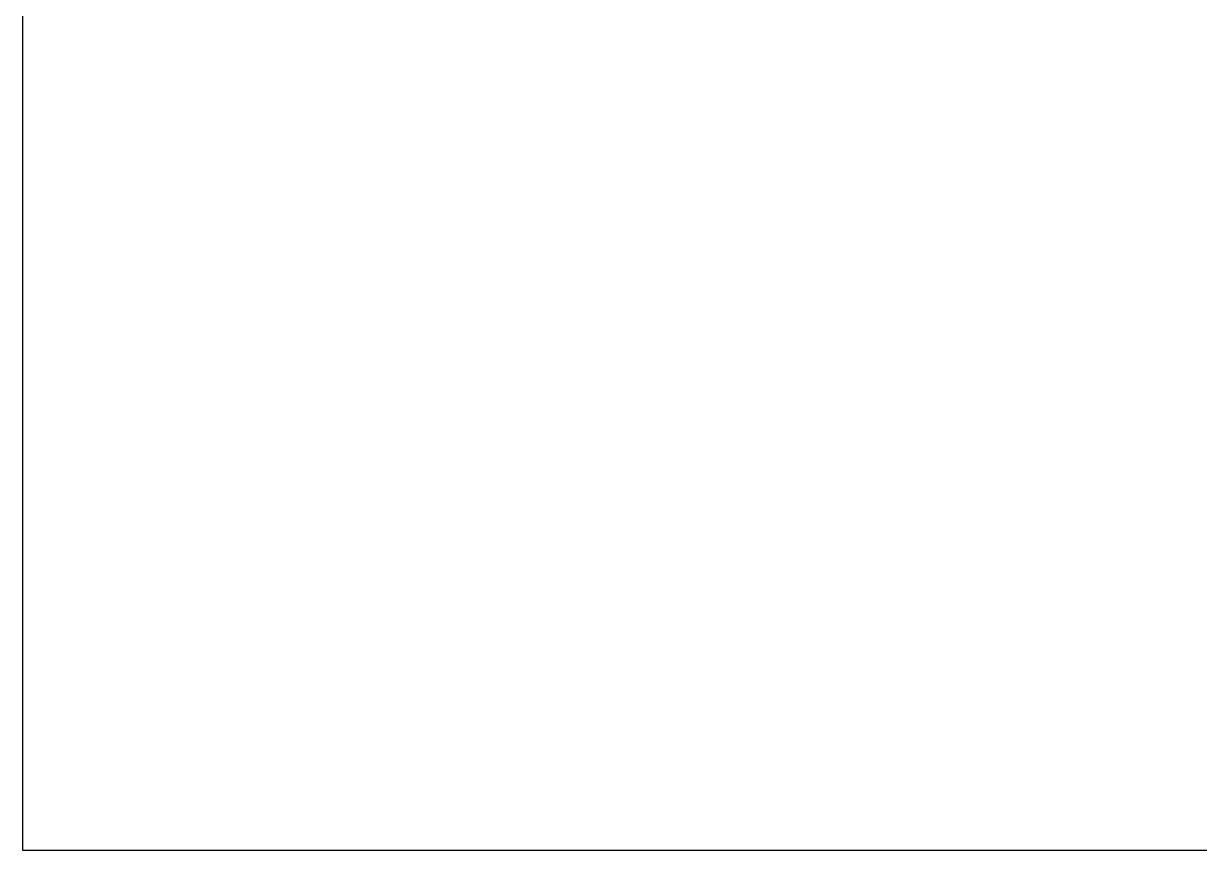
# Model space of a CAD drawing. Header units: millimetres. Extents: x -11841 to 102307, y -68819 to 40378.
# Drawn here: x 29005 to 40108, y -14221 to -6411 of the extents above; entities that cross this region are included whole.
import ezdxf

# ---------------------------------------------------------------- set-up
doc = ezdxf.new("R2010")
doc.units = ezdxf.units.MM
doc.layers.add('Border', color=7, linetype='Continuous', plot=False)

msp = doc.modelspace()

# ---------------------------------------------------------------- linework, layer by layer
at = {"layer": 'Border'}
msp.add_lwpolyline([(28999.17824389751, 13078.62544833041), (69839.54097404932, 13078.62544833041), (69839.54097404932, -14220.58138504619), (28999.17824389751, -14220.58138504619)], close=True, dxfattribs=at)

doc.saveas('drawing.dxf')
